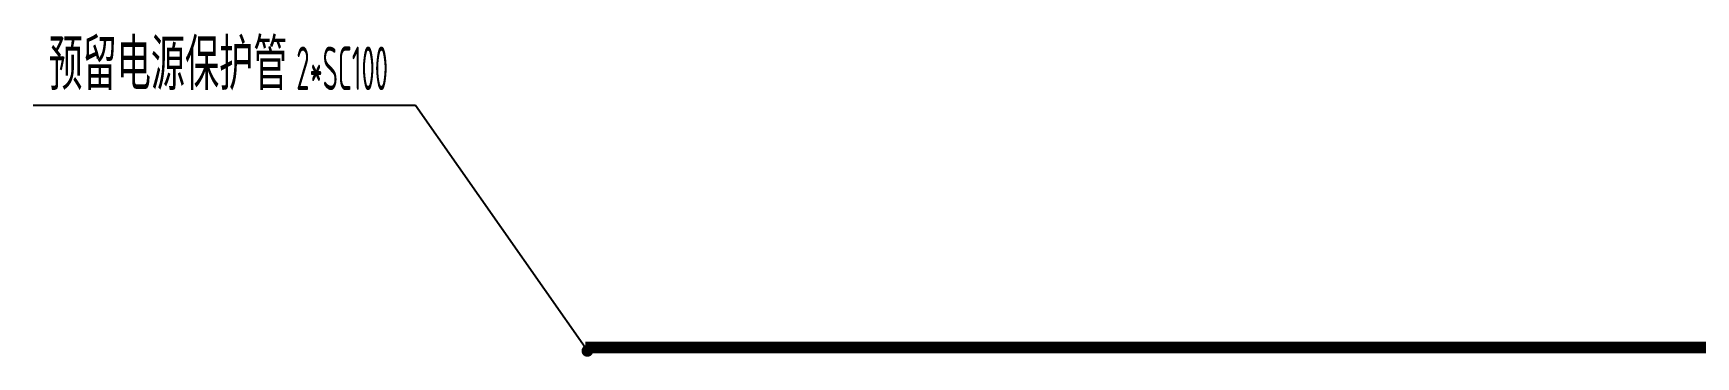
# Model space of a CAD drawing. Extents: x 343752890 to 343964796, y 671960777 to 672058019.
# Drawn here: x 343768142 to 343796512, y 672024972 to 672030493 of the extents above; entities that cross this region are included whole.
import ezdxf

# ---------------------------------------------------------------- set-up
doc = ezdxf.new("R2010")
doc.units = 0
doc.header["$LTSCALE"] = 1000
doc.header["$MEASUREMENT"] = 0
doc.layers.add('00-铺装标注', color=3, linetype='Continuous')
doc.layers.add('PUB_TEXT', color=7, linetype='Continuous')
doc.styles.add('_TCH_DIM', font='isocp.shx', dxfattribs={"width": 0.7, "bigfont": '0.shx'})

msp = doc.modelspace()

# ---------------------------------------------------------------- linework, layer by layer
at = {"layer": '00-铺装标注', "color": 2}
for p, q in [((343774667.7, 672029259.9), (343768142.5, 672029259.9)), ((343777598.2, 672025072), (343774667.7, 672029259.9)), ((343777598.2, 672025072), (343774667.7, 672029259.9))]:
    msp.add_line(p, q, dxfattribs=at)
at = {"layer": '00-铺装标注', "color": 2, "const_width": 200}
msp.add_lwpolyline([(343821712.8, 672025131.7), (343777561.8, 672025131.7)], dxfattribs=at)
at = {"layer": '00-铺装标注', "color": 2, "const_width": 100}
msp.add_lwpolyline([(343777626.9, 672025031, 1), (343777569.6, 672025112.9, 1)], format="xyb", close=True, dxfattribs=at)
msp.add_lwpolyline([(343777626.9, 672025031, 1), (343777569.6, 672025112.9, 1)], format="xyb", close=True, dxfattribs=at)

# ---------------------------------------------------------------- texts
at = {"layer": 'PUB_TEXT', "color": 2, "style": '_TCH_DIM'}
for s, height, width, p in [('预留电源保护管', 875, 0.7, (343768405, 672029522.4)), ('2*SC100', 743.75, 0.494118, (343772631.2, 672029522.4))]:
    msp.add_text(s, height=height, dxfattribs=dict(at, width=width)).set_placement(p)

doc.saveas('drawing.dxf')
